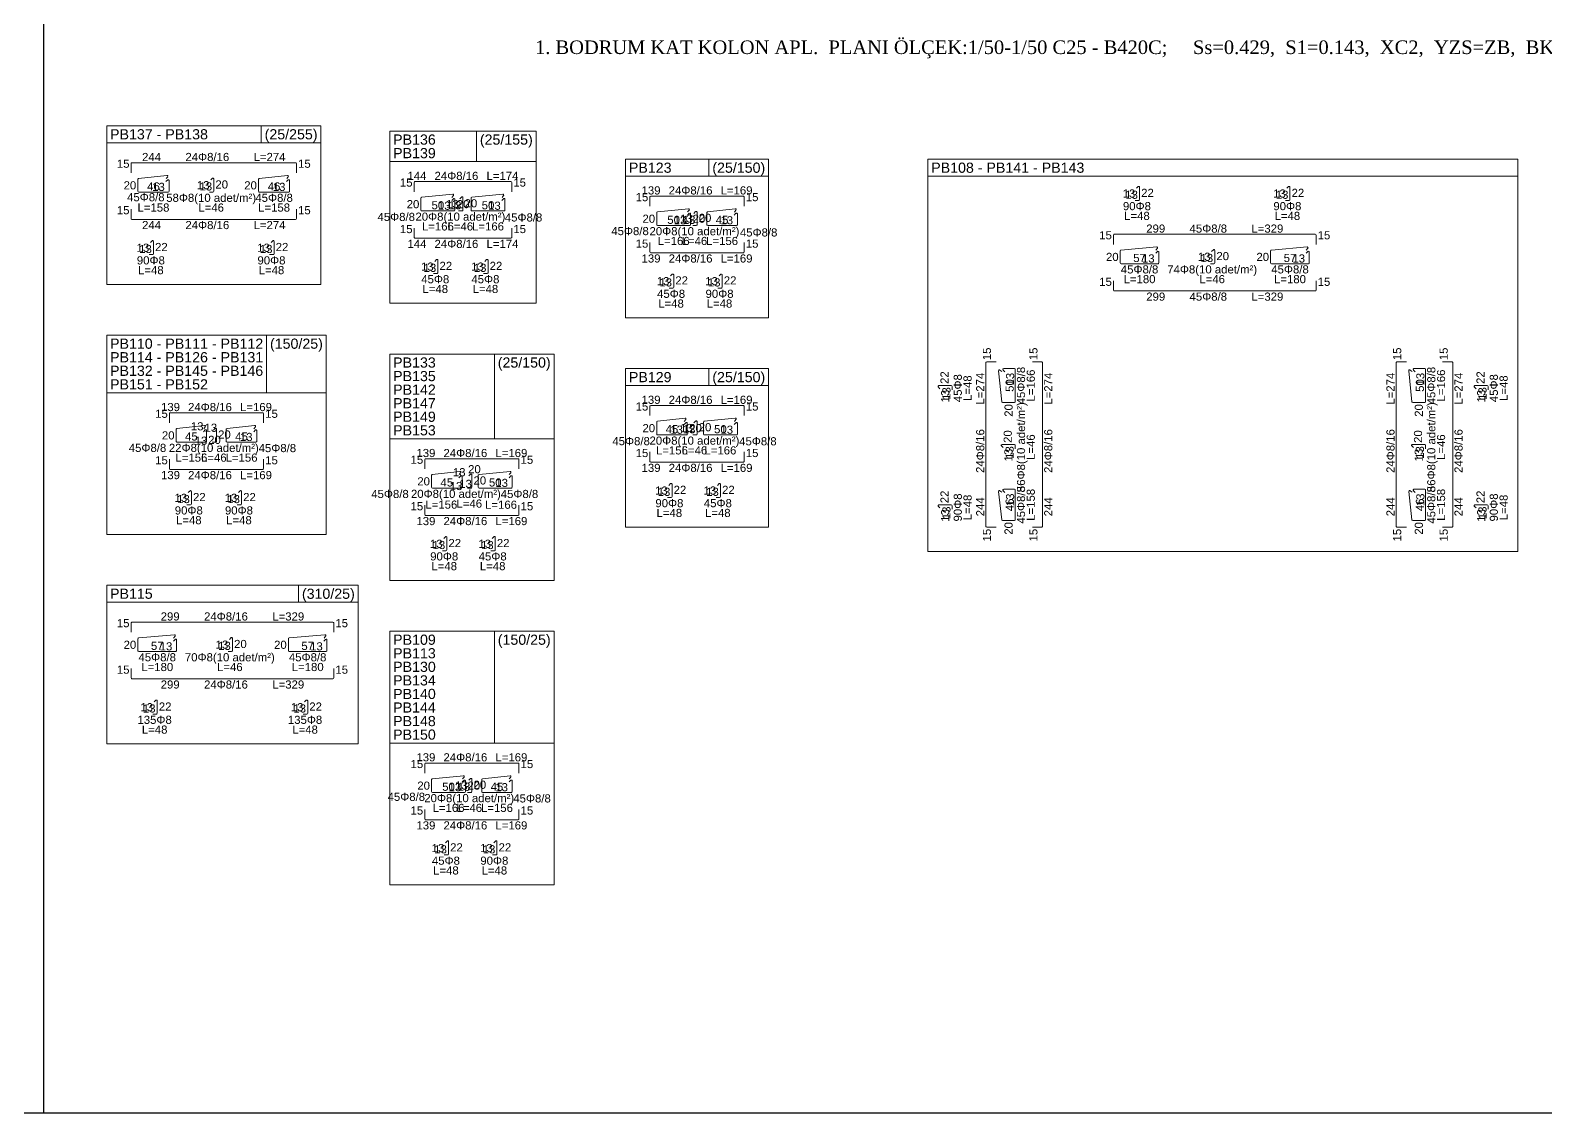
# Model space of a CAD drawing. Header units: millimetres. Extents: x 2232 to 85269, y -3593 to 5869.
# Drawn here: x 16158 to 18394, y 1369 to 2965 of the extents above; entities that cross this region are included whole.
import ezdxf

# ---------------------------------------------------------------- set-up
doc = ezdxf.new("R2010")
doc.units = ezdxf.units.MM
for name, color, linetype in [('Donatı Topl. Uzun. Yazısı', 7, 'Continuous'), ('Donatı Uz. Yazısı', 7, 'Continuous'), ('Donatı Yazısı', 7, 'Continuous'), ('Donatı Çizgisi', 7, 'Continuous'), ('Kolon', 7, 'Continuous'), ('Standart', 7, 'Continuous')]:
    doc.layers.add(name, color=color, linetype=linetype)
doc.styles.add('arial_1_18', font='arial.ttf', dxfattribs={"height": 0.2})
doc.styles.add('times new roman_1_18', font='times.ttf', dxfattribs={"height": 0.2})

# ---------------------------------------------------------------- blocks, each defined once
blk = doc.blocks.new('IDE912Entity7112')
at = {"layer": 'Donatı Çizgisi', "color": 1, "linetype": 'Continuous', "lineweight": 5}
for points in [[(4199.9, 322.1), (4199.9, 308.3)], [(4497.7, 323.3), (4201.1, 323.3)], [(4498.9, 308.3), (4498.9, 322.1)], [(4347.3, 300.4), (4344.8, 297.8)], [(4349.4, 281.1), (4349.4, 299.5)], [(4342.9, 279.9), (4348.2, 279.9)], [(4199.9, 254.7), (4199.9, 240.9)], [(4498.9, 240.9), (4498.9, 254.7)], [(4201.1, 239.7), (4497.7, 239.7)], [(4236.3, 208.1), (4233.8, 205.5)], [(4238.4, 188.8), (4238.4, 207.2)], [(4458.3, 208.1), (4455.8, 205.5)], [(4460.4, 188.8), (4460.4, 207.2)], [(4231.9, 187.6), (4237.2, 187.6)], [(4453.9, 187.6), (4459.2, 187.6)]]:
    blk.add_lwpolyline(points, dxfattribs=at)
at = {"layer": 'Donatı Çizgisi', "color": 5, "linetype": 'Continuous', "lineweight": 5}
for points in [[(4209.9, 298.8), (4209.9, 281.1)], [(4263.8, 304.6), (4211, 300)], [(4264.8, 297.9), (4262.3, 295.3)], [(4262.5, 299.9), (4264.8, 302.7)], [(4266.9, 281.1), (4266.9, 297)], [(4431.9, 298.8), (4431.9, 281.1)], [(4485.8, 304.6), (4433, 300)], [(4486.8, 297.9), (4484.3, 295.3)], [(4484.5, 299.9), (4486.8, 302.7)], [(4488.9, 281.1), (4488.9, 297)], [(4211.1, 279.9), (4265.7, 279.9)], [(4433.1, 279.9), (4487.7, 279.9)]]:
    blk.add_lwpolyline(points, dxfattribs=at)
at = {"layer": 'Donatı Çizgisi', "color": 1, "linetype": 'Continuous', "lineweight": 5}
for centre, start, end in [((4201.1, 322.1), 90, 180), ((4497.7, 322.1), 0, 90), ((4348.2, 299.5), 0, 135), ((4348.2, 281.1), 270, 0), ((4201.1, 240.9), 180, 270), ((4497.7, 240.9), 270, 0), ((4237.2, 207.2), 0, 135), ((4459.2, 207.2), 0, 135), ((4237.2, 188.8), 270, 0), ((4459.2, 188.8), 270, 0)]:
    blk.add_arc(centre, 1.2, start, end, dxfattribs=at)
at = {"layer": 'Donatı Çizgisi', "color": 5, "linetype": 'Continuous', "lineweight": 5}
for centre, start, end in [((4211.1, 298.8), 95.0131, 180), ((4263.9, 303.4), 320.0131, 95.0131), ((4265.7, 297), 0, 135), ((4433.1, 298.8), 95.0131, 180), ((4485.9, 303.4), 320.0131, 95.0131), ((4487.7, 297), 0, 135), ((4211.1, 281.1), 180, 270), ((4265.7, 281.1), 270, 0), ((4433.1, 281.1), 180, 270), ((4487.7, 281.1), 270, 0)]:
    blk.add_arc(centre, 1.2, start, end, dxfattribs=at)
at = {"layer": 'Standart', "color": 1, "linetype": 'Continuous', "lineweight": 5}
for points in [[(4163.8, 352.7), (4163.8, 377.7)], [(4163.8, 377.7), (4534.9, 377.7)], [(4446.9, 377.7), (4446.9, 352.7)], [(4534.9, 377.7), (4534.9, 352.7)], [(4163.8, 352.7), (4534.9, 352.7)], [(4163.8, 143.8), (4163.8, 352.7)], [(4534.9, 352.7), (4534.9, 143.8)], [(4534.9, 143.8), (4163.8, 143.8)]]:
    blk.add_lwpolyline(points, dxfattribs=at)
at = {"layer": 'Donatı Topl. Uzun. Yazısı', "color": 1, "linetype": 'Continuous', "lineweight": 5, "style": 'arial_1_18'}
for s, p in [('L=329', (4408.2, 325.7)), ('L=180', (4214.9, 251.1)), ('L=46', (4326.7, 251.1)), ('L=180', (4436.9, 251.1)), ('L=329', (4408.2, 225.3)), ('L=48', (4215.7, 158.8)), ('L=48', (4437.7, 158.8))]:
    blk.add_text(s, height=12, dxfattribs=at).set_placement(p)
at = {"layer": 'Donatı Uz. Yazısı', "color": 1, "linetype": 'Continuous', "lineweight": 5, "style": 'arial_1_18'}
for s, p in [('299', (4243.5, 325.7)), ('15', (4178.8, 315.8)), ('20', (4188.8, 283.9)), ('57', (4229.1, 282.3)), ('13', (4242, 281.6)), ('13', (4324.5, 284.1)), ('13', (4328.3, 282.3)), ('20', (4351.8, 285.1)), ('20', (4410.8, 283.9)), ('57', (4451.1, 282.3)), ('13', (4464, 281.6)), ('15', (4501.3, 247.2)), ('299', (4243.5, 225.3)), ('13', (4213.5, 191.8)), ('13', (4217.3, 190)), ('22', (4240.8, 192.8)), ('13', (4435.5, 191.8)), ('13', (4439.3, 190)), ('22', (4462.8, 192.8))]:
    blk.add_text(s, height=12, dxfattribs=at).set_placement(p)
for p in [(4501.3, 315.8), (4178.8, 247.2)]:
    blk.add_text('15', height=12, rotation=360, dxfattribs=at).set_placement(p)
at = {"layer": 'Donatı Yazısı', "color": 1, "linetype": 'Continuous', "lineweight": 5, "style": 'arial_1_18'}
for s, p in [('24Φ8/16', (4307.5, 325.7)), ('45Φ8/8', (4210.7, 265.5)), ('70Φ8(10 adet/m²)', (4279.2, 265.5)), ('45Φ8/8', (4432.7, 265.5)), ('24Φ8/16', (4307.5, 225.3)), ('135Φ8', (4209.2, 173.2)), ('135Φ8', (4431.2, 173.2))]:
    blk.add_text(s, height=12, dxfattribs=at).set_placement(p)
at = {"layer": 'Standart', "color": 1, "linetype": 'Continuous', "lineweight": 5, "style": 'arial_1_18'}
for s, p in [('PB115', (4168.8, 357.7)), ('(310/25)', (4451.9, 357.7))]:
    blk.add_text(s, height=15, dxfattribs=at).set_placement(p)
blk = doc.blocks.new('IDE912Entity7114')
at = {"layer": 'Donatı Çizgisi', "color": 1, "linetype": 'Continuous', "lineweight": 5}
for points in [[(4920.3, 2819.6), (4917.7, 2817.1)], [(4922.3, 2800.4), (4922.3, 2818.8)], [(5142.3, 2819.6), (5139.7, 2817.1)], [(5144.3, 2800.4), (5144.3, 2818.8)], [(4915.8, 2799.2), (4921.1, 2799.2)], [(5137.8, 2799.2), (5143.1, 2799.2)], [(4883.8, 2748.1), (4883.8, 2734.3)], [(5181.6, 2749.3), (4885, 2749.3)], [(5182.8, 2734.3), (5182.8, 2748.1)], [(5026.8, 2705.9), (5032.1, 2705.9)], [(5031.3, 2726.3), (5028.7, 2723.8)], [(5033.3, 2707.1), (5033.3, 2725.5)], [(4883.8, 2680.7), (4883.8, 2666.9)], [(4885, 2665.7), (5181.6, 2665.7)], [(5182.8, 2666.9), (5182.8, 2680.7)], [(4695.6, 2559.9), (4695.6, 2318.3)], [(4710.6, 2561.1), (4696.8, 2561.1)], [(4778, 2561.1), (4764.2, 2561.1)], [(4779.2, 2318.3), (4779.2, 2559.9)], [(5301, 2559.9), (5301, 2318.3)], [(5316, 2561.1), (5302.2, 2561.1)], [(5383.4, 2561.1), (5369.6, 2561.1)], [(5384.6, 2318.3), (5384.6, 2559.9)], [(4625.3, 2524), (4627.8, 2521.5)], [(4644.5, 2526.1), (4626.1, 2526.1)], [(4645.7, 2519.6), (4645.7, 2524.9)], [(5416.3, 2524), (5418.8, 2521.5)], [(5435.5, 2526.1), (5417.1, 2526.1)], [(5436.7, 2519.6), (5436.7, 2524.9)], [(4737.8, 2439.1), (4719.4, 2439.1)], [(4739, 2432.6), (4739, 2437.9)], [(5343.2, 2439.1), (5324.8, 2439.1)], [(5344.4, 2432.6), (5344.4, 2437.9)], [(4718.6, 2437), (4721.1, 2434.5)], [(5324, 2437), (5326.5, 2434.5)], [(4625.3, 2348), (4627.8, 2345.5)], [(4644.5, 2350.1), (4626.1, 2350.1)], [(4645.7, 2343.6), (4645.7, 2348.9)], [(5416.3, 2348), (5418.8, 2345.5)], [(5435.5, 2350.1), (5417.1, 2350.1)], [(5436.7, 2343.6), (5436.7, 2348.9)], [(4696.8, 2317.1), (4710.6, 2317.1)], [(4764.2, 2317.1), (4778, 2317.1)], [(5302.2, 2317.1), (5316, 2317.1)], [(5369.6, 2317.1), (5383.4, 2317.1)]]:
    blk.add_lwpolyline(points, dxfattribs=at)
at = {"layer": 'Donatı Çizgisi', "color": 5, "linetype": 'Continuous', "lineweight": 5}
for points in [[(4947.7, 2730.6), (4894.9, 2726)], [(4946.4, 2725.9), (4948.8, 2728.7)], [(5169.7, 2730.6), (5116.9, 2726)], [(5168.4, 2725.9), (5170.8, 2728.7)], [(4893.8, 2724.8), (4893.8, 2707.1)], [(4895, 2705.9), (4949.6, 2705.9)], [(4948.8, 2723.8), (4946.2, 2721.3)], [(4950.8, 2707.1), (4950.8, 2723)], [(5115.8, 2724.8), (5115.8, 2707.1)], [(5117, 2705.9), (5171.6, 2705.9)], [(5170.8, 2723.8), (5168.2, 2721.3)], [(5172.8, 2707.1), (5172.8, 2723)], [(4737.8, 2551.1), (4721.9, 2551.1)], [(4739, 2502.3), (4739, 2549.9)], [(5343.2, 2551.1), (5327.3, 2551.1)], [(5344.4, 2502.3), (5344.4, 2549.9)], [(4714.4, 2548), (4718.9, 2502.2)], [(4719.1, 2546.7), (4716.3, 2549)], [(4721.1, 2549), (4723.6, 2546.5)], [(5319.8, 2548), (5324.3, 2502.2)], [(5324.5, 2546.7), (5321.7, 2549)], [(5326.5, 2549), (5329, 2546.5)], [(4720.1, 2501.1), (4737.8, 2501.1)], [(5325.5, 2501.1), (5343.2, 2501.1)], [(4719.1, 2368.8), (4716.3, 2371)], [(4721.1, 2371), (4723.6, 2368.5)], [(4737.8, 2373.1), (4721.9, 2373.1)], [(4739, 2328.3), (4739, 2371.9)], [(5324.5, 2368.8), (5321.7, 2371)], [(5326.5, 2371), (5329, 2368.5)], [(5343.2, 2373.1), (5327.3, 2373.1)], [(5344.4, 2328.3), (5344.4, 2371.9)], [(4714.4, 2369.9), (4718.9, 2328.2)], [(5319.8, 2369.9), (5324.3, 2328.2)], [(4720.1, 2327.1), (4737.8, 2327.1)], [(5325.5, 2327.1), (5343.2, 2327.1)]]:
    blk.add_lwpolyline(points, dxfattribs=at)
at = {"layer": 'Donatı Çizgisi', "color": 1, "linetype": 'Continuous', "lineweight": 5}
for centre, start, end in [((4921.1, 2818.8), 0, 135), ((5143.1, 2818.8), 0, 135), ((4921.1, 2800.4), 270, 0), ((5143.1, 2800.4), 270, 0), ((4885, 2748.1), 90, 180), ((5181.6, 2748.1), 0, 90), ((5032.1, 2725.5), 0, 135), ((5032.1, 2707.1), 270, 0), ((4885, 2666.9), 180, 270), ((5181.6, 2666.9), 270, 0), ((4696.8, 2559.9), 90, 180), ((4778, 2559.9), 0, 90), ((5302.2, 2559.9), 90, 180), ((5383.4, 2559.9), 0, 90), ((4626.1, 2524.9), 90, 225), ((4644.5, 2524.9), 0, 90), ((5417.1, 2524.9), 90, 225), ((5435.5, 2524.9), 0, 90), ((4719.4, 2437.9), 90, 225), ((4737.8, 2437.9), 0, 90), ((5324.8, 2437.9), 90, 225), ((5343.2, 2437.9), 0, 90), ((4626.1, 2348.9), 90, 225), ((4644.5, 2348.9), 0, 90), ((5417.1, 2348.9), 90, 225), ((5435.5, 2348.9), 0, 90), ((4696.8, 2318.3), 180, 270), ((4778, 2318.3), 270, 0), ((5302.2, 2318.3), 180, 270), ((5383.4, 2318.3), 270, 0)]:
    blk.add_arc(centre, 1.2, start, end, dxfattribs=at)
at = {"layer": 'Donatı Çizgisi', "color": 5, "linetype": 'Continuous', "lineweight": 5}
for centre, start, end in [((4947.8, 2729.4), 320.0131, 95.0131), ((5169.8, 2729.4), 320.0131, 95.0131), ((4895, 2724.8), 95.0131, 180), ((4895, 2707.1), 180, 270), ((4949.6, 2723), 0, 135), ((4949.6, 2707.1), 270, 0), ((5117, 2724.8), 95.0131, 180), ((5117, 2707.1), 180, 270), ((5171.6, 2723), 0, 135), ((5171.6, 2707.1), 270, 0), ((4715.5, 2548.1), 50.7106, 185.7106), ((4721.9, 2549.9), 90, 225), ((4737.8, 2549.9), 0, 90), ((5320.9, 2548.1), 50.7106, 185.7106), ((5327.3, 2549.9), 90, 225), ((5343.2, 2549.9), 0, 90), ((4720.1, 2502.3), 185.7106, 270), ((4737.8, 2502.3), 270, 0), ((5325.5, 2502.3), 185.7106, 270), ((5343.2, 2502.3), 270, 0), ((4715.6, 2370.1), 51.2034, 186.2034), ((4721.9, 2371.9), 90, 225), ((4737.8, 2371.9), 0, 90), ((5321, 2370.1), 51.2034, 186.2034), ((5327.3, 2371.9), 90, 225), ((5343.2, 2371.9), 0, 90), ((4720.1, 2328.3), 186.2034, 270), ((4737.8, 2328.3), 270, 0), ((5325.5, 2328.3), 186.2034, 270), ((5343.2, 2328.3), 270, 0)]:
    blk.add_arc(centre, 1.2, start, end, dxfattribs=at)
at = {"layer": 'Standart', "color": 1, "linetype": 'Continuous', "lineweight": 5}
for points in [[(4609.9, 2835), (4609.9, 2860)], [(4609.9, 2860), (5480.5, 2860)], [(5480.5, 2860), (5480.5, 2835)], [(4609.9, 2835), (5480.5, 2835)], [(4609.9, 2281.1), (4609.9, 2835)], [(5480.5, 2835), (5480.5, 2281.1)], [(5480.5, 2281.1), (4609.9, 2281.1)]]:
    blk.add_lwpolyline(points, dxfattribs=at)
at = {"layer": 'Donatı Topl. Uzun. Yazısı', "color": 1, "linetype": 'Continuous', "lineweight": 5, "style": 'arial_1_18'}
for s, p in [('L=48', (4899.6, 2770.4)), ('L=48', (5121.6, 2770.4)), ('L=329', (5087.4, 2751.7)), ('L=180', (4898.8, 2677.1)), ('L=46', (5010.6, 2677.1)), ('L=180', (5120.8, 2677.1)), ('L=329', (5087.4, 2651.3))]:
    blk.add_text(s, height=12, dxfattribs=at).set_placement(p)
for s, p in [('L=48', (4674.5, 2503.4)), ('L=274', (4693.2, 2497.9)), ('L=166', (4767.8, 2502.6)), ('L=274', (4793.6, 2497.9)), ('L=274', (5298.6, 2497.9)), ('L=166', (5373.2, 2502.6)), ('L=274', (5399, 2497.9)), ('L=48', (5465.5, 2503.4)), ('L=46', (4767.8, 2416.4)), ('L=46', (5373.2, 2416.4)), ('L=158', (4767.8, 2326.6)), ('L=158', (5373.2, 2326.6)), ('L=48', (4674.5, 2327.4)), ('L=48', (5465.5, 2327.4))]:
    blk.add_text(s, height=12, rotation=90, dxfattribs=at).set_placement(p)
at = {"layer": 'Donatı Uz. Yazısı', "color": 1, "linetype": 'Continuous', "lineweight": 5, "style": 'arial_1_18'}
for s, p in [('13', (4897.4, 2803.4)), ('13', (4901.3, 2801.6)), ('22', (4924.7, 2804.4)), ('13', (5119.4, 2803.4)), ('13', (5123.3, 2801.6)), ('22', (5146.7, 2804.4)), ('15', (4862.8, 2741.8)), ('299', (4932.2, 2751.7)), ('20', (4872.8, 2709.9)), ('57', (4913, 2708.3)), ('13', (4925.9, 2707.6)), ('13', (5008.4, 2710.1)), ('13', (5012.3, 2708.3)), ('20', (5035.7, 2711.1)), ('20', (5094.8, 2709.9)), ('57', (5135, 2708.3)), ('13', (5147.9, 2707.6)), ('15', (5185.2, 2673.2)), ('299', (4932.2, 2651.3))]:
    blk.add_text(s, height=12, dxfattribs=at).set_placement(p)
for s, rotation, p in [('15', 360, (5185.2, 2741.8)), ('15', 360, (4862.8, 2673.2)), ('15', 90, (4703.1, 2563.5)), ('15', 90, (4771.7, 2563.5)), ('15', 90, (5308.5, 2563.5)), ('15', 90, (5377.1, 2563.5)), ('22', 90, (4640.5, 2528.5)), ('50', 90, (4736.6, 2516.8)), ('13', 90, (4737.3, 2526.2)), ('50', 90, (5342, 2516.8)), ('13', 90, (5342.7, 2526.2)), ('22', 90, (5431.5, 2528.5)), ('13', 90, (4641.5, 2501.2)), ('13', 90, (4643.3, 2505.1)), ('13', 90, (5432.5, 2501.2)), ('13', 90, (5434.3, 2505.1)), ('20', 90, (4735, 2480.1)), ('20', 90, (5340.4, 2480.1)), ('20', 90, (4733.8, 2441.5)), ('20', 90, (5339.2, 2441.5)), ('13', 90, (4734.8, 2414.2)), ('13', 90, (4736.6, 2418.1)), ('13', 90, (5340.2, 2414.2)), ('13', 90, (5342, 2418.1)), ('22', 90, (4640.5, 2352.5)), ('244', 90, (4693.2, 2333.2)), ('46', 90, (4736.6, 2340.8)), ('13', 90, (4737.3, 2348.2)), ('244', 90, (4793.6, 2333.2)), ('244', 90, (5298.6, 2333.2)), ('46', 90, (5342, 2340.8)), ('13', 90, (5342.7, 2348.2)), ('244', 90, (5399, 2333.2)), ('22', 90, (5431.5, 2352.5)), ('13', 90, (4641.5, 2325.2)), ('13', 90, (4643.3, 2329.1)), ('13', 90, (5432.5, 2325.2)), ('13', 90, (5434.3, 2329.1)), ('15', 90, (4703.1, 2296.1)), ('20', 90, (4735, 2306.1)), ('15', 90, (4771.7, 2296.1)), ('15', 90, (5308.5, 2296.1)), ('20', 90, (5340.4, 2306.1)), ('15', 90, (5377.1, 2296.1))]:
    blk.add_text(s, height=12, rotation=rotation, dxfattribs=at).set_placement(p)
at = {"layer": 'Donatı Yazısı', "color": 1, "linetype": 'Continuous', "lineweight": 5, "style": 'arial_1_18'}
for s, p in [('90Φ8', (4897.8, 2784.8)), ('90Φ8', (5119.8, 2784.8)), ('45Φ8/8', (4996.1, 2751.7)), ('45Φ8/8', (4894.7, 2691.5)), ('74Φ8(10 adet/m²)', (4963.2, 2691.5)), ('45Φ8/8', (5116.7, 2691.5)), ('45Φ8/8', (4996.1, 2651.3))]:
    blk.add_text(s, height=12, dxfattribs=at).set_placement(p)
for s, p in [('45Φ8/8', (4753.4, 2498.4)), ('45Φ8/8', (5358.8, 2498.4)), ('45Φ8', (4660.1, 2501.6)), ('45Φ8', (5451.1, 2501.6)), ('56Φ8(10 adet/m²)', (4753.4, 2368.9)), ('56Φ8(10 adet/m²)', (5358.8, 2368.9)), ('24Φ8/16', (4693.2, 2397.2)), ('24Φ8/16', (4793.6, 2397.2)), ('24Φ8/16', (5298.6, 2397.2)), ('24Φ8/16', (5399, 2397.2)), ('45Φ8/8', (4753.4, 2322.4)), ('45Φ8/8', (5358.8, 2322.4)), ('90Φ8', (4660.1, 2325.6)), ('90Φ8', (5451.1, 2325.6))]:
    blk.add_text(s, height=12, rotation=90, dxfattribs=at).set_placement(p)
at = {"layer": 'Standart', "color": 1, "linetype": 'Continuous', "lineweight": 5, "style": 'arial_1_18'}
blk.add_text('PB108 - PB141 - PB143', height=15, dxfattribs=at).set_placement((4614.9, 2840))

msp = doc.modelspace()

# ---------------------------------------------------------------- linework, layer by layer
for p, q in [((16177.8, 1368.7), (16177.8, 5868.7)), ((3332.4, 1368.7), (79990.7, 1368.7))]:
    msp.add_line(p, q)
at = {"layer": 'Donatı Çizgisi', "color": 1, "linetype": 'Continuous', "lineweight": 5}
for points in [[(16306.4, 2769), (16306.4, 2755.2)], [(16549.2, 2770.2), (16307.6, 2770.2)], [(16550.4, 2755.2), (16550.4, 2769)], [(16426.4, 2747.3), (16423.9, 2744.7)], [(16428.4, 2728), (16428.4, 2746.4)], [(16724.1, 2741.2), (16724.1, 2727.4)], [(16866.9, 2742.4), (16725.3, 2742.4)], [(16868.1, 2727.4), (16868.1, 2741.2)], [(16421.9, 2726.8), (16427.2, 2726.8)], [(16794.1, 2719.5), (16791.5, 2716.9)], [(16796.1, 2700.2), (16796.1, 2718.6)], [(17072.1, 2719.7), (17072.1, 2705.9)], [(17209.9, 2720.9), (17073.3, 2720.9)], [(17211.1, 2705.9), (17211.1, 2719.7)], [(16306.4, 2701.6), (16306.4, 2687.8)], [(16307.6, 2686.6), (16549.2, 2686.6)], [(16550.4, 2687.8), (16550.4, 2701.6)], [(16789.6, 2699), (16794.9, 2699)], [(17139.5, 2698), (17137, 2695.4)], [(17141.6, 2678.7), (17141.6, 2697.1)], [(16724.1, 2673.8), (16724.1, 2660)], [(16868.1, 2660), (16868.1, 2673.8)], [(17135.1, 2677.5), (17140.4, 2677.5)], [(16337.4, 2655), (16334.9, 2652.4)], [(16339.4, 2635.7), (16339.4, 2654.1)], [(16515.4, 2655), (16512.9, 2652.4)], [(16517.4, 2635.7), (16517.4, 2654.1)], [(16725.3, 2658.8), (16866.9, 2658.8)], [(17072.1, 2652.3), (17072.1, 2638.5)], [(17211.1, 2638.5), (17211.1, 2652.3)], [(16332.9, 2634.5), (16338.2, 2634.5)], [(16510.9, 2634.5), (16516.2, 2634.5)], [(16757.1, 2627.2), (16754.5, 2624.6)], [(16759.1, 2607.9), (16759.1, 2626.3)], [(16831.1, 2627.2), (16828.5, 2624.6)], [(16833.1, 2607.9), (16833.1, 2626.3)], [(17073.3, 2637.3), (17209.9, 2637.3)], [(16752.6, 2606.7), (16757.9, 2606.7)], [(16826.6, 2606.7), (16831.9, 2606.7)], [(17105, 2605.7), (17102.5, 2603.1)], [(17107.1, 2586.4), (17107.1, 2604.8)], [(17176.5, 2605.7), (17174, 2603.1)], [(17178.6, 2586.4), (17178.6, 2604.8)], [(17100.6, 2585.2), (17105.9, 2585.2)], [(17172.1, 2585.2), (17177.4, 2585.2)], [(16362.9, 2400.1), (16362.9, 2386.3)], [(16500.7, 2401.3), (16364.1, 2401.3)], [(16501.9, 2386.3), (16501.9, 2400.1)], [(17072.1, 2410.8), (17072.1, 2397)], [(17209.9, 2412), (17073.3, 2412)], [(17211.1, 2397), (17211.1, 2410.8)], [(16430.4, 2378.4), (16427.8, 2375.8)], [(16432.4, 2359.1), (16432.4, 2377.5)], [(17139.5, 2389.1), (17137, 2386.5)], [(17141.6, 2369.8), (17141.6, 2388.2)], [(16425.9, 2357.9), (16431.2, 2357.9)], [(17135.1, 2368.6), (17140.4, 2368.6)], [(16362.9, 2332.7), (16362.9, 2318.9)], [(16501.9, 2318.9), (16501.9, 2332.7)], [(16739.8, 2332.3), (16739.8, 2318.5)], [(16877.6, 2333.5), (16741, 2333.5)], [(16878.8, 2318.5), (16878.8, 2332.3)], [(17072.1, 2343.4), (17072.1, 2329.6)], [(17073.3, 2328.4), (17209.9, 2328.4)], [(17211.1, 2329.6), (17211.1, 2343.4)], [(16364.1, 2317.7), (16500.7, 2317.7)], [(16807.3, 2310.6), (16804.7, 2308)], [(16809.3, 2291.3), (16809.3, 2309.7)], [(16393.4, 2286.1), (16390.8, 2283.5)], [(16395.4, 2266.8), (16395.4, 2285.2)], [(16467.4, 2286.1), (16464.8, 2283.5)], [(16469.4, 2266.8), (16469.4, 2285.2)], [(16802.8, 2290.1), (16808.1, 2290.1)], [(17102.5, 2296.8), (17100, 2294.2)], [(17104.6, 2277.5), (17104.6, 2295.9)], [(17174, 2296.8), (17171.5, 2294.2)], [(17176.1, 2277.5), (17176.1, 2295.9)], [(16388.9, 2265.6), (16394.2, 2265.6)], [(16462.9, 2265.6), (16468.2, 2265.6)], [(16739.8, 2264.9), (16739.8, 2251.1)], [(16878.8, 2251.1), (16878.8, 2264.9)], [(17098.1, 2276.3), (17103.4, 2276.3)], [(17169.6, 2276.3), (17174.9, 2276.3)], [(16741, 2249.9), (16877.6, 2249.9)], [(16770.3, 2218.3), (16767.7, 2215.7)], [(16772.3, 2199), (16772.3, 2217.4)], [(16841.8, 2218.3), (16839.2, 2215.7)], [(16843.8, 2199), (16843.8, 2217.4)], [(16765.8, 2197.8), (16771.1, 2197.8)], [(16837.3, 2197.8), (16842.6, 2197.8)], [(16739.8, 1883.4), (16739.8, 1869.6)], [(16877.6, 1884.6), (16741, 1884.6)], [(16878.8, 1869.6), (16878.8, 1883.4)], [(16807.3, 1861.7), (16804.7, 1859.1)], [(16809.3, 1842.4), (16809.3, 1860.8)], [(16802.8, 1841.2), (16808.1, 1841.2)], [(16739.8, 1816), (16739.8, 1802.2)], [(16878.8, 1802.2), (16878.8, 1816)], [(16741, 1801), (16877.6, 1801)], [(16772.8, 1769.4), (16770.2, 1766.8)], [(16774.8, 1750.1), (16774.8, 1768.5)], [(16844.3, 1769.4), (16841.7, 1766.8)], [(16846.3, 1750.1), (16846.3, 1768.5)], [(16768.3, 1748.9), (16773.6, 1748.9)], [(16839.8, 1748.9), (16845.1, 1748.9)]]:
    msp.add_lwpolyline(points, dxfattribs=at)
at = {"layer": 'Donatı Çizgisi', "color": 5, "linetype": 'Continuous', "lineweight": 5}
for points in [[(16359.3, 2751.5), (16317.5, 2746.9)], [(16537.3, 2751.5), (16495.5, 2746.9)], [(16316.4, 2745.8), (16316.4, 2728)], [(16360.4, 2744.8), (16357.9, 2742.2)], [(16358.1, 2746.7), (16360.4, 2749.5)], [(16362.4, 2728), (16362.4, 2743.9)], [(16494.4, 2745.8), (16494.4, 2728)], [(16538.4, 2744.8), (16535.9, 2742.2)], [(16536.1, 2746.7), (16538.4, 2749.5)], [(16540.4, 2728), (16540.4, 2743.9)], [(16317.6, 2726.8), (16361.2, 2726.8)], [(16495.6, 2726.8), (16539.2, 2726.8)], [(16734.1, 2717.9), (16734.1, 2700.2)], [(16781, 2723.7), (16735.2, 2719.1)], [(16782.1, 2717), (16779.5, 2714.4)], [(16779.8, 2718.9), (16782, 2721.7)], [(16784.1, 2700.2), (16784.1, 2716.1)], [(16808.1, 2717.9), (16808.1, 2700.2)], [(16855, 2723.7), (16809.2, 2719.1)], [(16856.1, 2717), (16853.5, 2714.4)], [(16853.8, 2718.9), (16856, 2721.7)], [(16858.1, 2700.2), (16858.1, 2716.1)], [(16735.3, 2699), (16782.9, 2699)], [(16809.3, 2699), (16856.9, 2699)], [(17082.1, 2696.5), (17082.1, 2678.7)], [(17128.9, 2702.2), (17083.2, 2697.6)], [(17130, 2695.5), (17127.5, 2692.9)], [(17127.7, 2697.5), (17130, 2700.3)], [(17132.1, 2678.7), (17132.1, 2694.6)], [(17156.1, 2696.5), (17156.1, 2678.7)], [(17197.9, 2702.2), (17157.1, 2697.7)], [(17199, 2695.5), (17196.5, 2692.9)], [(17196.7, 2697.4), (17199, 2700.2)], [(17201.1, 2678.7), (17201.1, 2694.6)], [(17083.3, 2677.5), (17130.9, 2677.5)], [(17157.3, 2677.5), (17199.9, 2677.5)], [(17123.9, 2393.3), (17083.1, 2388.8)], [(17197.9, 2393.3), (17152.2, 2388.7)], [(16372.9, 2376.9), (16372.9, 2359.1)], [(16414.7, 2382.6), (16374, 2378.1)], [(16415.9, 2375.9), (16413.3, 2373.3)], [(16413.6, 2377.8), (16415.8, 2380.6)], [(16417.9, 2359.1), (16417.9, 2375)], [(16446.9, 2376.9), (16446.9, 2359.1)], [(16488.7, 2382.6), (16448, 2378.1)], [(16489.9, 2375.9), (16487.3, 2373.3)], [(16487.6, 2377.8), (16489.8, 2380.6)], [(16491.9, 2359.1), (16491.9, 2375)], [(17082.1, 2387.6), (17082.1, 2369.8)], [(17125, 2386.6), (17122.5, 2384)], [(17122.7, 2388.5), (17125, 2391.3)], [(17127.1, 2369.8), (17127.1, 2385.7)], [(17151.1, 2387.6), (17151.1, 2369.8)], [(17199, 2386.6), (17196.5, 2384)], [(17196.7, 2388.6), (17199, 2391.4)], [(17201.1, 2369.8), (17201.1, 2385.7)], [(16374.1, 2357.9), (16416.7, 2357.9)], [(16448.1, 2357.9), (16490.7, 2357.9)], [(17083.3, 2368.6), (17125.9, 2368.6)], [(17152.3, 2368.6), (17199.9, 2368.6)], [(16749.8, 2309), (16749.8, 2291.3)], [(16791.7, 2314.8), (16750.9, 2310.2)], [(16792.8, 2308.1), (16790.2, 2305.5)], [(16790.5, 2310), (16792.7, 2312.8)], [(16794.8, 2291.3), (16794.8, 2307.2)], [(16818.8, 2309), (16818.8, 2291.3)], [(16865.7, 2314.8), (16819.9, 2310.2)], [(16866.8, 2308.1), (16864.2, 2305.5)], [(16864.4, 2310), (16866.7, 2312.8)], [(16868.8, 2291.3), (16868.8, 2307.2)], [(16751, 2290.1), (16793.6, 2290.1)], [(16820, 2290.1), (16867.6, 2290.1)], [(16749.8, 1860.1), (16749.8, 1842.4)], [(16796.7, 1865.9), (16750.9, 1861.3)], [(16797.8, 1859.2), (16795.2, 1856.6)], [(16795.4, 1861.1), (16797.7, 1863.9)], [(16799.8, 1842.4), (16799.8, 1858.3)], [(16823.8, 1860.1), (16823.8, 1842.4)], [(16865.7, 1865.9), (16824.9, 1861.3)], [(16866.8, 1859.2), (16864.2, 1856.6)], [(16864.5, 1861.1), (16866.7, 1863.9)], [(16868.8, 1842.4), (16868.8, 1858.3)], [(16751, 1841.2), (16798.6, 1841.2)], [(16825, 1841.2), (16867.6, 1841.2)]]:
    msp.add_lwpolyline(points, dxfattribs=at)
at = {"layer": 'Donatı Çizgisi', "color": 1, "linetype": 'Continuous', "lineweight": 5}
for centre, start, end in [((16307.6, 2769), 90, 180), ((16549.2, 2769), 0, 90), ((16427.2, 2746.4), 0, 135), ((16725.3, 2741.2), 90, 180), ((16866.9, 2741.2), 0, 90), ((16427.2, 2728), 270, 0), ((16794.9, 2718.6), 0, 135), ((17073.3, 2719.7), 90, 180), ((17209.9, 2719.7), 0, 90), ((16307.6, 2687.8), 180, 270), ((16549.2, 2687.8), 270, 0), ((16794.9, 2700.2), 270, 0), ((17140.4, 2697.1), 0, 135), ((17140.4, 2678.7), 270, 0), ((16338.2, 2654.1), 0, 135), ((16516.2, 2654.1), 0, 135), ((16725.3, 2660), 180, 270), ((16866.9, 2660), 270, 0), ((16338.2, 2635.7), 270, 0), ((16516.2, 2635.7), 270, 0), ((16757.9, 2626.3), 0, 135), ((16831.9, 2626.3), 0, 135), ((17073.3, 2638.5), 180, 270), ((17209.9, 2638.5), 270, 0), ((16757.9, 2607.9), 270, 0), ((16831.9, 2607.9), 270, 0), ((17105.9, 2604.8), 0, 135), ((17177.4, 2604.8), 0, 135), ((17105.9, 2586.4), 270, 0), ((17177.4, 2586.4), 270, 0), ((16364.1, 2400.1), 90, 180), ((16500.7, 2400.1), 0, 90), ((17073.3, 2410.8), 90, 180), ((17209.9, 2410.8), 0, 90), ((16431.2, 2377.5), 0, 135), ((17140.4, 2388.2), 0, 135), ((16431.2, 2359.1), 270, 0), ((17140.4, 2369.8), 270, 0), ((16741, 2332.3), 90, 180), ((16877.6, 2332.3), 0, 90), ((17073.3, 2329.6), 180, 270), ((17209.9, 2329.6), 270, 0), ((16364.1, 2318.9), 180, 270), ((16500.7, 2318.9), 270, 0), ((16808.1, 2309.7), 0, 135), ((16394.2, 2285.2), 0, 135), ((16468.2, 2285.2), 0, 135), ((16808.1, 2291.3), 270, 0), ((17103.4, 2295.9), 0, 135), ((17174.9, 2295.9), 0, 135), ((16394.2, 2266.8), 270, 0), ((16468.2, 2266.8), 270, 0), ((17103.4, 2277.5), 270, 0), ((17174.9, 2277.5), 270, 0), ((16741, 2251.1), 180, 270), ((16877.6, 2251.1), 270, 0), ((16771.1, 2217.4), 0, 135), ((16842.6, 2217.4), 0, 135), ((16771.1, 2199), 270, 0), ((16842.6, 2199), 270, 0), ((16741, 1883.4), 90, 180), ((16877.6, 1883.4), 0, 90), ((16808.1, 1860.8), 0, 135), ((16808.1, 1842.4), 270, 0), ((16741, 1802.2), 180, 270), ((16877.6, 1802.2), 270, 0), ((16773.6, 1768.5), 0, 135), ((16845.1, 1768.5), 0, 135), ((16773.6, 1750.1), 270, 0), ((16845.1, 1750.1), 270, 0)]:
    msp.add_arc(centre, 1.2, start, end, dxfattribs=at)
at = {"layer": 'Donatı Çizgisi', "color": 5, "linetype": 'Continuous', "lineweight": 5}
for centre, start, end in [((16359.4, 2750.3), 321.2034, 96.2034), ((16537.4, 2750.3), 321.2034, 96.2034), ((16317.6, 2745.8), 96.2034, 180), ((16361.2, 2743.9), 0, 135), ((16495.6, 2745.8), 96.2034, 180), ((16539.2, 2743.9), 0, 135), ((16317.6, 2728), 180, 270), ((16361.2, 2728), 270, 0), ((16495.6, 2728), 180, 270), ((16539.2, 2728), 270, 0), ((16735.3, 2717.9), 95.7106, 180), ((16781.1, 2722.5), 320.7106, 95.7106), ((16782.9, 2716.1), 0, 135), ((16809.3, 2717.9), 95.7106, 180), ((16855.1, 2722.5), 320.7106, 95.7106), ((16856.9, 2716.1), 0, 135), ((16735.3, 2700.2), 180, 270), ((16782.9, 2700.2), 270, 0), ((16809.3, 2700.2), 180, 270), ((16856.9, 2700.2), 270, 0), ((17083.3, 2696.5), 95.7106, 180), ((17129.1, 2701), 320.7106, 95.7106), ((17130.9, 2694.6), 0, 135), ((17157.3, 2696.5), 96.3402, 180), ((17198, 2701), 321.3402, 96.3402), ((17199.9, 2694.6), 0, 135), ((17083.3, 2678.7), 180, 270), ((17130.9, 2678.7), 270, 0), ((17157.3, 2678.7), 180, 270), ((17199.9, 2678.7), 270, 0), ((17124, 2392.1), 321.3402, 96.3402), ((17198.1, 2392.1), 320.7106, 95.7106), ((16374.1, 2376.9), 96.3402, 180), ((16414.9, 2381.4), 321.3402, 96.3402), ((16416.7, 2375), 0, 135), ((16448.1, 2376.9), 96.3402, 180), ((16488.9, 2381.4), 321.3402, 96.3402), ((16490.7, 2375), 0, 135), ((17083.3, 2387.6), 96.3402, 180), ((17125.9, 2385.7), 0, 135), ((17152.3, 2387.6), 95.7106, 180), ((17199.9, 2385.7), 0, 135), ((16374.1, 2359.1), 180, 270), ((16416.7, 2359.1), 270, 0), ((16448.1, 2359.1), 180, 270), ((16490.7, 2359.1), 270, 0), ((17083.3, 2369.8), 180, 270), ((17125.9, 2369.8), 270, 0), ((17152.3, 2369.8), 180, 270), ((17199.9, 2369.8), 270, 0), ((16751, 2309), 96.3402, 180), ((16791.8, 2313.6), 321.3402, 96.3402), ((16793.6, 2307.2), 0, 135), ((16820, 2309), 95.7106, 180), ((16865.8, 2313.6), 320.7106, 95.7106), ((16867.6, 2307.2), 0, 135), ((16751, 2291.3), 180, 270), ((16793.6, 2291.3), 270, 0), ((16820, 2291.3), 180, 270), ((16867.6, 2291.3), 270, 0), ((16751, 1860.1), 95.7106, 180), ((16796.8, 1864.7), 320.7106, 95.7106), ((16798.6, 1858.3), 0, 135), ((16825, 1860.1), 96.3402, 180), ((16865.8, 1864.7), 321.3402, 96.3402), ((16867.6, 1858.3), 0, 135), ((16751, 1842.4), 180, 270), ((16798.6, 1842.4), 270, 0), ((16825, 1842.4), 180, 270), ((16867.6, 1842.4), 270, 0)]:
    msp.add_arc(centre, 1.2, start, end, dxfattribs=at)
at = {"layer": 'Standart', "color": 1, "linetype": 'Continuous', "lineweight": 5}
for points in [[(16270.4, 2799.6), (16270.4, 2824.6)], [(16270.4, 2824.6), (16586.5, 2824.6)], [(16498.5, 2824.6), (16498.5, 2799.6)], [(16586.5, 2824.6), (16586.5, 2799.6)], [(16270.4, 2799.6), (16586.5, 2799.6)], [(16270.4, 2590.7), (16270.4, 2799.6)], [(16586.5, 2799.6), (16586.5, 2590.7)], [(16688.1, 2771.8), (16688.1, 2816.8)], [(16688.1, 2816.8), (16904.2, 2816.8)], [(16816.1, 2816.8), (16816.1, 2771.8)], [(16904.2, 2816.8), (16904.2, 2771.8)], [(17036, 2750.3), (17036, 2775.3)], [(17036, 2775.3), (17247.1, 2775.3)], [(17159.1, 2775.3), (17159.1, 2750.3)], [(17247.1, 2775.3), (17247.1, 2750.3)], [(16688.1, 2771.8), (16904.2, 2771.8)], [(16688.1, 2562.9), (16688.1, 2771.8)], [(16904.2, 2771.8), (16904.2, 2562.9)], [(17036, 2750.3), (17247.1, 2750.3)], [(17036, 2541.4), (17036, 2750.3)], [(17247.1, 2750.3), (17247.1, 2541.4)], [(16586.5, 2590.7), (16270.4, 2590.7)], [(16904.2, 2562.9), (16688.1, 2562.9)], [(17247.1, 2541.4), (17036, 2541.4)], [(16270.4, 2430.7), (16270.4, 2515.7)], [(16270.4, 2515.7), (16594.4, 2515.7)], [(16506.4, 2515.7), (16506.4, 2430.7)], [(16594.4, 2515.7), (16594.4, 2430.7)], [(16688.1, 2362.9), (16688.1, 2487.9)], [(16688.1, 2487.9), (16930.5, 2487.9)], [(16842.5, 2487.9), (16842.5, 2362.9)], [(16930.5, 2487.9), (16930.5, 2362.9)], [(17036, 2441.4), (17036, 2466.4)], [(17036, 2466.4), (17247.1, 2466.4)], [(17159.1, 2466.4), (17159.1, 2441.4)], [(17247.1, 2466.4), (17247.1, 2441.4)], [(17036, 2441.4), (17247.1, 2441.4)], [(17036, 2232.5), (17036, 2441.4)], [(17247.1, 2441.4), (17247.1, 2232.5)], [(16270.4, 2430.7), (16594.4, 2430.7)], [(16270.4, 2221.8), (16270.4, 2430.7)], [(16594.4, 2430.7), (16594.4, 2221.8)], [(16688.1, 2362.9), (16930.5, 2362.9)], [(16688.1, 2154), (16688.1, 2362.9)], [(16930.5, 2362.9), (16930.5, 2154)], [(16594.4, 2221.8), (16270.4, 2221.8)], [(17247.1, 2232.5), (17036, 2232.5)], [(16930.5, 2154), (16688.1, 2154)], [(16688.1, 1914), (16688.1, 2079)], [(16688.1, 2079), (16930.5, 2079)], [(16842.5, 2079), (16842.5, 1914)], [(16930.5, 2079), (16930.5, 1914)], [(16688.1, 1914), (16930.5, 1914)], [(16688.1, 1705.1), (16688.1, 1914)], [(16930.5, 1914), (16930.5, 1705.1)], [(16930.5, 1705.1), (16688.1, 1705.1)]]:
    msp.add_lwpolyline(points, dxfattribs=at)

# ---------------------------------------------------------------- block references
at = {"layer": 'Kolon'}
for name, p in [('IDE912Entity7114', (12872.2, -84.7)), ('IDE912Entity7112', (12106.6, 1769.1))]:
    msp.add_blockref(name, p, dxfattribs=at)

# ---------------------------------------------------------------- texts
at = {"layer": 'Donatı Topl. Uzun. Yazısı', "color": 1, "linetype": 'Continuous', "lineweight": 5, "style": 'arial_1_18'}
for s, p in [('L=274', (16487.2, 2772.6)), ('L=174', (16830.9, 2744.8)), ('L=169', (17176.3, 2723.3)), ('L=158', (16315.9, 2698)), ('L=46', (16405.7, 2698)), ('L=158', (16493.9, 2698)), ('L=274', (16487.2, 2672.2)), ('L=166', (16735.6, 2670.2)), ('L=46', (16773.4, 2670.2)), ('L=166', (16809.6, 2670.2)), ('L=174', (16830.9, 2644.4)), ('L=166', (17083.5, 2648.7)), ('L=46', (17118.8, 2648.7)), ('L=156', (17155, 2648.7)), ('L=48', (16316.7, 2605.7)), ('L=48', (16494.7, 2605.7)), ('L=169', (17176.3, 2622.9)), ('L=48', (16736.4, 2577.9)), ('L=48', (16810.4, 2577.9)), ('L=48', (17084.3, 2556.4)), ('L=48', (17155.8, 2556.4)), ('L=169', (16467.2, 2403.7)), ('L=169', (17176.3, 2414.4)), ('L=169', (16844.1, 2335.9)), ('L=156', (17081, 2339.8)), ('L=46', (17118.8, 2339.8)), ('L=166', (17152.5, 2339.8)), ('L=156', (16371.9, 2329.1)), ('L=46', (16409.7, 2329.1)), ('L=156', (16445.9, 2329.1)), ('L=169', (17176.3, 2314)), ('L=169', (16467.2, 2303.3)), ('L=156', (16740.7, 2259.8)), ('L=46', (16786.6, 2261.3)), ('L=166', (16828.8, 2259.6)), ('L=48', (17081.8, 2247.5)), ('L=48', (17153.3, 2247.5)), ('L=48', (16372.7, 2236.8)), ('L=48', (16446.7, 2236.8)), ('L=169', (16844.1, 2235.5)), ('L=48', (16749.6, 2169)), ('L=48', (16821.1, 2169)), ('L=169', (16844.1, 1887)), ('L=166', (16751.3, 1812.4)), ('L=46', (16786.6, 1812.4)), ('L=156', (16822.8, 1812.4)), ('L=169', (16844.1, 1786.6)), ('L=48', (16752.1, 1720.1)), ('L=48', (16823.6, 1720.1))]:
    msp.add_text(s, height=12, rotation=360, dxfattribs=at).set_placement(p)
at = {"layer": 'Donatı Uz. Yazısı', "color": 1, "linetype": 'Continuous', "lineweight": 5, "style": 'arial_1_18'}
for s, p in [('15', (16285.4, 2762.7)), ('244', (16322.6, 2772.6)), ('15', (16552.8, 2762.7)), ('144', (16714.3, 2744.8)), ('20', (16295.4, 2730.8)), ('46', (16330.1, 2729.2)), ('13', (16337.5, 2728.5)), ('13', (16403.5, 2731)), ('13', (16407.4, 2729.2)), ('20', (16430.8, 2732.1)), ('20', (16473.4, 2730.8)), ('46', (16508.1, 2729.2)), ('13', (16515.5, 2728.5)), ('15', (16703.1, 2734.9)), ('15', (16870.5, 2734.9)), ('139', (17059.7, 2723.3)), ('15', (16285.4, 2694.1)), ('15', (16552.8, 2694.1)), ('20', (16713.1, 2703)), ('50', (16749.8, 2701.4)), ('13', (16759.2, 2700.7)), ('13', (16771.2, 2703.2)), ('13', (16775.1, 2701.4)), ('20', (16787.1, 2703)), ('20', (16798.5, 2704.3)), ('50', (16823.8, 2701.4)), ('13', (16833.2, 2700.7)), ('15', (17051, 2713.4)), ('15', (17213.5, 2713.4)), ('244', (16322.6, 2672.2)), ('20', (17061, 2681.5)), ('50', (17097.7, 2679.9)), ('13', (17107.1, 2679.2)), ('13', (17116.6, 2681.7)), ('13', (17120.5, 2679.9)), ('20', (17135, 2681.5)), ('20', (17144, 2682.8)), ('45', (17169.2, 2679.9)), ('13', (17176.1, 2679.2)), ('15', (16703.1, 2666.3)), ('15', (16870.5, 2666.3)), ('13', (16314.5, 2638.7)), ('13', (16318.4, 2636.9)), ('22', (16341.8, 2639.8)), ('13', (16492.5, 2638.7)), ('13', (16496.4, 2636.9)), ('22', (16519.8, 2639.8)), ('144', (16714.3, 2644.4)), ('15', (17051, 2644.8)), ('15', (17213.5, 2644.8)), ('13', (16734.2, 2610.9)), ('13', (16738.1, 2609.1)), ('22', (16761.5, 2612)), ('13', (16808.2, 2610.9)), ('13', (16812.1, 2609.1)), ('22', (16835.5, 2612)), ('139', (17059.7, 2622.9)), ('13', (17082.1, 2589.4)), ('13', (17086, 2587.6)), ('22', (17109.5, 2590.5)), ('13', (17153.6, 2589.4)), ('13', (17157.5, 2587.6)), ('22', (17181, 2590.5)), ('139', (16350.6, 2403.7)), ('15', (17051, 2404.5)), ('139', (17059.7, 2414.4)), ('15', (17213.5, 2404.5)), ('15', (16341.9, 2393.8)), ('15', (16504.3, 2393.8)), ('20', (16351.9, 2361.9)), ('45', (16386.1, 2360.3)), ('13', (16394.6, 2375.3)), ('13', (16414.8, 2373.2)), ('20', (16434.8, 2363.2)), ('45', (16460.1, 2360.3)), ('13', (16467, 2359.6)), ('20', (17061, 2372.6)), ('45', (17095.2, 2371)), ('13', (17102.1, 2370.3)), ('13', (17116.6, 2372.8)), ('13', (17120.5, 2371)), ('20', (17130, 2372.6)), ('20', (17144, 2373.9)), ('50', (17166.7, 2371)), ('13', (17176.1, 2370.3)), ('13', (16400.2, 2354.1)), ('20', (16420.2, 2355.3)), ('139', (16727.5, 2335.9)), ('15', (16341.9, 2325.2)), ('15', (16504.3, 2325.2)), ('15', (16718.8, 2326)), ('15', (16881.2, 2326)), ('15', (17051, 2335.9)), ('139', (17059.7, 2314)), ('15', (17213.5, 2335.9)), ('139', (16350.6, 2303.3)), ('20', (16728.8, 2294.1)), ('45', (16763, 2292.5)), ('13', (16781.3, 2307.6)), ('20', (16803.7, 2312)), ('20', (16811.7, 2295.4)), ('50', (16834.5, 2292.5)), ('13', (16843.9, 2291.8)), ('13', (16370.5, 2269.8)), ('22', (16397.8, 2270.9)), ('13', (16444.5, 2269.8)), ('22', (16471.8, 2270.9)), ('13', (16776.6, 2287.2)), ('13', (16790.6, 2290.4)), ('13', (17079.6, 2280.5)), ('13', (17083.5, 2278.7)), ('22', (17107, 2281.6)), ('13', (17151.1, 2280.5)), ('13', (17155, 2278.7)), ('22', (17178.5, 2281.6)), ('13', (16374.4, 2268)), ('13', (16448.4, 2268)), ('15', (16718.8, 2257.4)), ('15', (16881.2, 2257.4)), ('139', (16727.5, 2235.5)), ('13', (16747.4, 2202)), ('22', (16774.7, 2203.1)), ('13', (16818.9, 2202)), ('22', (16846.2, 2203.1)), ('13', (16751.3, 2200.2)), ('13', (16822.8, 2200.2)), ('15', (16718.8, 1877.1)), ('139', (16727.5, 1887)), ('15', (16881.2, 1877.1)), ('20', (16728.8, 1845.2)), ('13', (16784.4, 1845.4)), ('20', (16802.8, 1845.2)), ('20', (16811.7, 1846.5)), ('50', (16765.5, 1843.6)), ('13', (16774.9, 1842.9)), ('13', (16788.3, 1843.6)), ('45', (16837, 1843.6)), ('13', (16843.9, 1842.9)), ('15', (16718.8, 1808.5)), ('15', (16881.2, 1808.5)), ('139', (16727.5, 1786.6)), ('13', (16749.9, 1753.1)), ('13', (16753.8, 1751.3)), ('22', (16777.2, 1754.2)), ('13', (16821.4, 1753.1)), ('13', (16825.3, 1751.3)), ('22', (16848.7, 1754.2))]:
    msp.add_text(s, height=12, rotation=360, dxfattribs=at).set_placement(p)
at = {"layer": 'Donatı Yazısı', "color": 1, "linetype": 'Continuous', "lineweight": 5, "style": 'arial_1_18'}
for s, p in [('24Φ8/16', (16386.6, 2772.6)), ('24Φ8/16', (16754.2, 2744.8)), ('24Φ8/16', (17099.7, 2723.3)), ('45Φ8/8', (16300.5, 2713.3)), ('58Φ8(10 adet/m²)', (16358.3, 2712.4)), ('45Φ8/8', (16489.8, 2712.4)), ('24Φ8/16', (16386.6, 2672.2)), ('45Φ8/8', (16670, 2684.2)), ('20Φ8(10 adet/m²)', (16726, 2684.6)), ('45Φ8/8', (16857.9, 2683.4)), ('45Φ8/8', (17015, 2663.3)), ('20Φ8(10 adet/m²)', (17071.4, 2663.1)), ('45Φ8/8', (17204.8, 2661.3)), ('24Φ8/16', (16754.2, 2644.4)), ('90Φ8', (16314.9, 2620.1)), ('90Φ8', (16492.9, 2620.1)), ('24Φ8/16', (17099.7, 2622.9)), ('45Φ8', (16734.6, 2592.3)), ('45Φ8', (16808.6, 2592.3)), ('45Φ8', (17082.6, 2570.8)), ('90Φ8', (17154.1, 2570.8)), ('24Φ8/16', (16390.5, 2403.7)), ('24Φ8/16', (17099.7, 2414.4)), ('45Φ8/8', (16303, 2343.5)), ('22Φ8(10 adet/m²)', (16362.2, 2343.5)), ('45Φ8/8', (16494.6, 2343.2)), ('24Φ8/16', (16767.4, 2335.9)), ('45Φ8/8', (17016.6, 2353.4)), ('20Φ8(10 adet/m²)', (17071.4, 2354.2)), ('45Φ8/8', (17203.7, 2353.2)), ('24Φ8/16', (17099.7, 2314)), ('24Φ8/16', (16390.5, 2303.3)), ('45Φ8/8', (16660.8, 2275.5)), ('20Φ8(10 adet/m²)', (16719.4, 2275.7)), ('45Φ8/8', (16851.9, 2275.5)), ('90Φ8', (16370.9, 2251.2)), ('90Φ8', (16444.9, 2251.2)), ('90Φ8', (17080.1, 2261.9)), ('45Φ8', (17151.6, 2261.9)), ('24Φ8/16', (16767.4, 2235.5)), ('90Φ8', (16747.8, 2183.4)), ('45Φ8', (16819.3, 2183.4)), ('24Φ8/16', (16767.4, 1887)), ('45Φ8/8', (16684.9, 1828.7)), ('20Φ8(10 adet/m²)', (16739.1, 1826.8)), ('45Φ8/8', (16870.4, 1826.4)), ('24Φ8/16', (16767.4, 1786.6)), ('45Φ8', (16750.3, 1734.5)), ('90Φ8', (16821.8, 1734.5))]:
    msp.add_text(s, height=12, rotation=360, dxfattribs=at).set_placement(p)
at = {"layer": 'Standart', "color": 1, "linetype": 'Continuous', "lineweight": 5}
for s, height, style, p in [('1. BODRUM KAT KOLON APL.  PLANI ÖLÇEK:1/50-1/50 C25 - B420C;     Ss=0.429,  S1=0.143,  XC2,  YZS=ZB,  BKS=3,  I=1.0,  BYS=7,  DTS=3,  Ta=0.06, Tb=0.30,  RX=4.7,  RY=4.7,  DX=2.5,  DY=2.5', 20, 'times new roman_1_18', (16902.5, 2930.5)), ('PB137 - PB138', 15, 'arial_1_18', (16275.4, 2804.6)), ('(25/255)', 15, 'arial_1_18', (16503.5, 2804.6)), ('PB136', 15, 'arial_1_18', (16693.1, 2796.8)), ('(25/155)', 15, 'arial_1_18', (16821.1, 2796.8)), ('PB139', 15, 'arial_1_18', (16693.1, 2776.8)), ('PB123', 15, 'arial_1_18', (17041, 2755.3)), ('(25/150)', 15, 'arial_1_18', (17164.1, 2755.3)), ('PB110 - PB111 - PB112', 15, 'arial_1_18', (16275.4, 2495.7)), ('(150/25)', 15, 'arial_1_18', (16511.4, 2495.7)), ('PB114 - PB126 - PB131', 15, 'arial_1_18', (16275.4, 2475.7)), ('PB133', 15, 'arial_1_18', (16693.1, 2467.9)), ('(25/150)', 15, 'arial_1_18', (16847.5, 2467.9)), ('PB132 - PB145 - PB146', 15, 'arial_1_18', (16275.4, 2455.7)), ('PB135', 15, 'arial_1_18', (16693.1, 2447.9)), ('PB129', 15, 'arial_1_18', (17041, 2446.4)), ('(25/150)', 15, 'arial_1_18', (17164.1, 2446.4)), ('PB151 - PB152', 15, 'arial_1_18', (16275.4, 2435.7)), ('PB142', 15, 'arial_1_18', (16693.1, 2427.9)), ('PB147', 15, 'arial_1_18', (16693.1, 2407.9)), ('PB149', 15, 'arial_1_18', (16693.1, 2387.9)), ('PB153', 15, 'arial_1_18', (16693.1, 2367.9)), ('PB109', 15, 'arial_1_18', (16693.1, 2059)), ('(150/25)', 15, 'arial_1_18', (16847.5, 2059)), ('PB113', 15, 'arial_1_18', (16693.1, 2039)), ('PB130', 15, 'arial_1_18', (16693.1, 2019)), ('PB134', 15, 'arial_1_18', (16693.1, 1999)), ('PB140', 15, 'arial_1_18', (16693.1, 1979)), ('PB144', 15, 'arial_1_18', (16693.1, 1959)), ('PB148', 15, 'arial_1_18', (16693.1, 1939)), ('PB150', 15, 'arial_1_18', (16693.1, 1919))]:
    msp.add_text(s, height=height, dxfattribs=dict(at, style=style)).set_placement(p)

doc.saveas('drawing.dxf')
